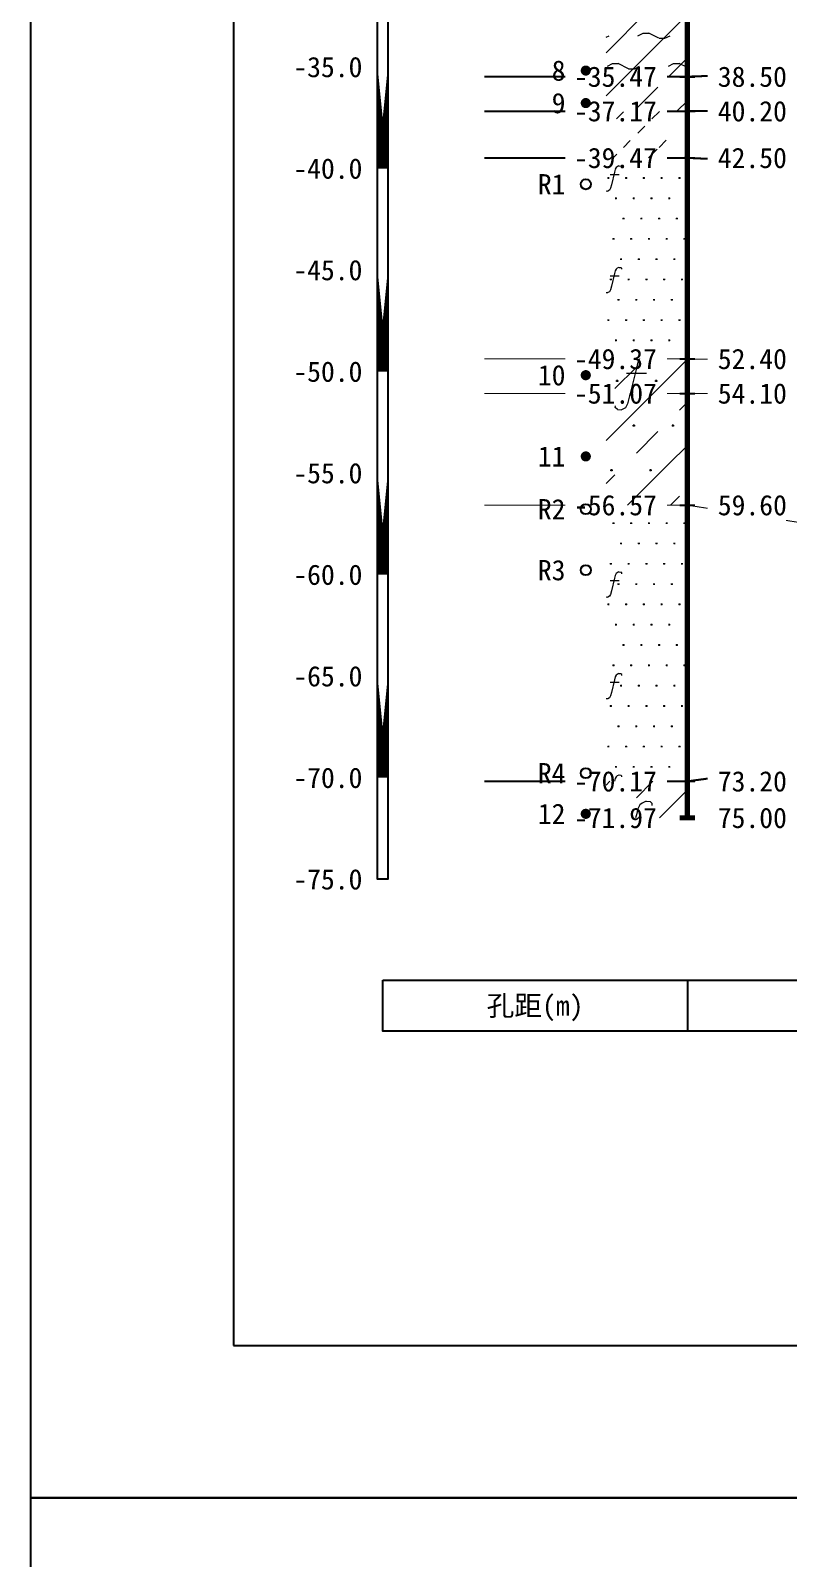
# Model space of a CAD drawing. Extents: x -37 to 3540, y -1485 to 297.
# Drawn here: x -37.4 to 37.2, y -6 to 144.5 of the extents above; entities that cross this region are included whole.
import ezdxf
from ezdxf.enums import TextEntityAlignment as Align

# ---------------------------------------------------------------- set-up
doc = ezdxf.new("R2010")
doc.units = 0
doc.layers.get('0').update_dxf_attribs({"linetype": 'CONTINUOUS'})
for name, color, linetype in [('FRAME', 7, 'CONTINUOUS'), ('HOLE', 41, 'CONTINUOUS'), ('RULER', 7, 'CONTINUOUS'), ('SAMPLE', 1, 'CONTINUOUS'), ('STRATUM', 241, 'CONTINUOUS')]:
    doc.layers.add(name, color=color, linetype=linetype)
doc.layers.add('HATCH', color=7, linetype='CONTINUOUS', lineweight=13)
doc.styles.add('ST', font='')
doc.styles.get('ST').set_extended_font_data('SimSun')
pattern_1 = [(45, (0, 0), (-4.24264, 4.24264), [10, 0]), (45, (1.061, -3.182), (-2.12132, 6.36396), [3, -3])]
pattern_2 = [(82.875, (-0.8346, -1.206), (0.000369, 10.000176), [0.0893, -80.5337]), (143.13, (-0.7336, -1.2818), (-29.999964, 20.000054), [0.12627, -49.87373]), (172.875, (-0.5564, -1.304), (-70.000246, 9.99966), [0.17857, -80.44443]), (206.565, (-0.378, -1.2147), (-9.9997, -9.99969), [0.19954, -22.16046]), (243.435, (-0.2887, -1.0363), (9e-06, -9.9997), [0.19954, -22.16146]), (255.964, (-0.1994, -0.679), (-0.0002, -9.9995), [0.36813, -40.86287]), (255.964, (0.1106, 0.561), (-0.0002, -9.9995), [1.2784, -39.9526]), (255.964, (0.179, 0.835), (-0.0002, -9.9995), [0.28235, -40.94865]), (216.87, (0.3694, 1.0892), (-9.999982, -10.000018), [0.12627, -49.87373]), (243.435, (0.2683, 1.0135), (9e-06, -9.9997), [0.19954, -22.16146]), (206.565, (0.548, 1.1785), (-9.9997, -9.99969), [0.19954, -22.16046]), (172.875, (0.725, 1.1563), (-70.000246, 9.99966), [0.17857, -80.44443]), (143.13, (0.826, 1.0806), (-29.999964, 20.000054), [0.12627, -49.87373]), (82.875, (0.815, 0.992), (0.000369, 10.000176), [0.0893, -80.5337]), (0, (-0.33, 0.34), (0, 10), [0.89286, -9.10714]), (0, (0.025, 0), (1, 2), [0, -1.75]), (0, (0, 0.025), (1, 2), [0, -1.75]), (0, (0, 0), (1, 2), [0, -1.75]), (0, (-0.025, 0), (1, 2), [0, -1.75]), (0, (0, -0.025), (1, 2), [0, -1.75])]
pattern_3 = [(82.875, (-1.8361, -2.6533), (0.00081, 22.00039), [0.1964, -177.1742]), (143.13, (-1.614, -2.82), (-65.99992, 44.00012), [0.2778, -109.7222]), (172.875, (-1.224, -2.8687), (-154.00054, 21.99925), [0.3929, -176.9777]), (206.565, (-0.831, -2.672), (-21.99935, -21.9993), [0.439, -48.753]), (243.435, (-0.635, -2.28), (2e-05, -21.9993), [0.439, -48.7552]), (255.964, (-0.4387, -1.494), (-0.00044, -21.9989), [0.81, -89.8983]), (255.964, (0.2434, 1.2344), (-0.00044, -21.9989), [2.8124, -87.8958]), (255.964, (0.394, 1.837), (-0.00044, -21.9989), [0.6212, -90.087]), (216.87, (0.8126, 2.3963), (-21.99996, -22.00004), [0.2778, -109.7222]), (243.435, (0.59, 2.23), (2e-05, -21.9993), [0.439, -48.7552]), (206.565, (1.205, 2.593), (-21.99935, -21.9993), [0.439, -48.753]), (172.875, (1.595, 2.544), (-154.00054, 21.99925), [0.3929, -176.9777]), (143.13, (1.8173, 2.3772), (-65.99992, 44.00012), [0.2778, -109.7222]), (82.875, (1.793, 2.1823), (0.00081, 22.00039), [0.1964, -177.1742]), (0, (-0.725, 0.748), (0, 22), [1.9643, -20.0357]), (0, (0.055, 0), (2.2, 4.4), [0, -3.85]), (0, (0, 0.055), (2.2, 4.4), [0, -3.85]), (0, (0, 0), (2.2, 4.4), [0, -3.85]), (0, (-0.055, 0), (2.2, 4.4), [0, -3.85]), (0, (0, -0.055), (2.2, 4.4), [0, -3.85])]

# ---------------------------------------------------------------- blocks, each defined once
blk = doc.blocks.new('SampleSoilUndisturbed')
at = {"const_width": 0.5}
blk.add_lwpolyline([(-0.25, 0, 1), (0.25, 0, 1)], format="xyb", close=True, dxfattribs=at)
blk = doc.blocks.new('SampleSoilDisturbed')
blk.add_circle((0, 0), 0.5)

msp = doc.modelspace()

# ---------------------------------------------------------------- hatches: boundary and pattern name
at = {"layer": 'HATCH'}
h = msp.add_hatch(dxfattribs=at)
h.set_pattern_fill('YNNT', color=251, style=0)
h.set_pattern_definition([(45, (0, 0), (-2.12132, 2.12132), [10, 0]), (26.565, (1.0741, -0.2536), (5.999823, 5.99981), [0.567, -12.849]), (0, (0.507, -0.2536), (0, 6), [0.567, -5.433]), (26.565, (-1.5813, 0), (5.999823, 5.99981), [0.567, -12.849]), (0, (-1.074, 0.2536), (0, 6), [0.567, -5.433]), (153.435, (0.5071, -0.2536), (-5.999818, -5e-06), [1.134, -12.2826]), (26.565, (4.0741, 2.7464), (5.999823, 5.99981), [0.567, -12.849]), (0, (3.507, 2.7464), (0, 6), [0.567, -5.433]), (26.565, (1.4187, 3), (5.999823, 5.99981), [0.567, -12.849]), (0, (1.926, 3.2536), (0, 6), [0.567, -5.433]), (153.435, (3.5071, 2.7464), (-5.999818, -5e-06), [1.134, -12.2826])])
h.paths.add_polyline_path([(27.29, 153.37), (19.29, 153.37), (19.29, 139.97), (27.29, 139.97)])
h.paths.add_polyline_path([(15.22, 138.48), (24.78, 138.48), (24.78, 141.42), (15.22, 141.42)], flags=9)
h.paths.add_polyline_path([(15.22, 151.88), (24.78, 151.88), (24.78, 154.82), (15.22, 154.82)], flags=9)
h = msp.add_hatch(dxfattribs=at)
h.set_pattern_fill('FZNT', color=32, style=0)
h.set_pattern_definition(pattern_1)
h.paths.add_polyline_path([(27.29, 139.97), (19.29, 139.97), (19.29, 136.57), (27.29, 136.57)])
h.paths.add_polyline_path([(15.22, 135.08), (24.78, 135.08), (24.78, 138.02), (15.22, 138.02)], flags=9)
h.paths.add_polyline_path([(15.22, 138.48), (24.78, 138.48), (24.78, 141.42), (15.22, 141.42)], flags=9)
h = msp.add_hatch(dxfattribs=at)
h.set_pattern_fill('NZFT', color=52, style=0)
h.set_pattern_definition([(45, (0, 0), (-6e-07, 6.99998), [0.9473, -8.9522]), (45, (1.4, 1.4), (-6e-07, 6.99998), [0.9869, -8.9126]), (45, (2.8, 2.8), (-6e-07, 6.99998), [1.06018, -8.8393]), (45, (4.2, 4.2), (-6e-07, 6.99998), [0.94918, -8.95032]), (45, (5.6, 5.6), (-6e-07, 6.99998), [1.0365, -8.863]), (45, (3.5, 0), (-6e-07, 6.99998), [1.01335, -8.88615]), (45, (4.9, 1.4), (-6e-07, 6.99998), [1.07896, -12.12037]), (45, (6.3, 2.8), (-6e-07, 6.99998), [0.99882, -8.90067]), (45, (0.7, 4.2), (-4e-07, 6.99998), [1.05533, -8.84416]), (45, (2.1, 5.6), (-4e-07, 6.99998), [1.0365, -8.863])])
h.paths.add_polyline_path([(27.29, 136.57), (19.29, 136.57), (19.29, 131.97), (27.29, 131.97)])
h.paths.add_polyline_path([(15.22, 130.48), (24.78, 130.48), (24.78, 133.42), (15.22, 133.42)], flags=9)
h.paths.add_polyline_path([(15.22, 135.08), (24.78, 135.08), (24.78, 138.02), (15.22, 138.02)], flags=9)
h = msp.add_hatch(dxfattribs=at)
h.set_pattern_fill('FS', color=142, style=0)
h.set_pattern_definition(pattern_2)
h.paths.add_polyline_path([(27.29, 131.97), (19.29, 131.97), (19.29, 112.17), (27.29, 112.17)])
h.paths.add_polyline_path([(15.22, 110.68), (24.78, 110.68), (24.78, 113.62), (15.22, 113.62)], flags=9)
h.paths.add_polyline_path([(15.22, 130.48), (24.78, 130.48), (24.78, 133.42), (15.22, 133.42)], flags=9)
h = msp.add_hatch(dxfattribs=at)
h.set_pattern_fill('FZNT', color=32, style=0)
h.set_pattern_definition(pattern_1)
h.paths.add_polyline_path([(27.29, 112.17), (19.29, 112.17), (19.29, 108.77), (27.29, 108.77)])
h.paths.add_polyline_path([(15.22, 107.28), (24.78, 107.28), (24.78, 110.22), (15.22, 110.22)], flags=9)
h.paths.add_polyline_path([(15.22, 110.68), (24.78, 110.68), (24.78, 113.62), (15.22, 113.62)], flags=9)
h = msp.add_hatch(dxfattribs=at)
h.set_pattern_fill('FS', color=32, scale=2.2, style=0)
h.set_pattern_definition(pattern_3)
h.paths.add_polyline_path([(27.29, 112.17), (19.29, 112.17), (19.29, 108.77), (27.29, 108.77)])
h.paths.add_polyline_path([(15.22, 107.28), (24.78, 107.28), (24.78, 110.22), (15.22, 110.22)], flags=9)
h.paths.add_polyline_path([(15.22, 110.68), (24.78, 110.68), (24.78, 113.62), (15.22, 113.62)], flags=9)
h = msp.add_hatch(dxfattribs=at)
h.set_pattern_fill('FZNT', color=32, style=0)
h.set_pattern_definition(pattern_1)
h.paths.add_polyline_path([(27.29, 108.77), (19.29, 108.77), (19.29, 97.77), (27.29, 97.77)])
h.paths.add_polyline_path([(15.22, 96.28), (24.78, 96.28), (24.78, 99.22), (15.22, 99.22)], flags=9)
h.paths.add_polyline_path([(15.22, 107.28), (24.78, 107.28), (24.78, 110.22), (15.22, 110.22)], flags=9)
h = msp.add_hatch(dxfattribs=at)
h.set_pattern_fill('FS', color=32, scale=2.2, style=0)
h.set_pattern_definition(pattern_3)
h.paths.add_polyline_path([(27.29, 108.77), (19.29, 108.77), (19.29, 97.77), (27.29, 97.77)])
h.paths.add_polyline_path([(15.22, 96.28), (24.78, 96.28), (24.78, 99.22), (15.22, 99.22)], flags=9)
h.paths.add_polyline_path([(15.22, 107.28), (24.78, 107.28), (24.78, 110.22), (15.22, 110.22)], flags=9)
h = msp.add_hatch(dxfattribs=at)
h.set_pattern_fill('FS', color=142, style=0)
h.set_pattern_definition(pattern_2)
h.paths.add_polyline_path([(27.29, 97.77), (19.29, 97.77), (19.29, 70.57), (27.29, 70.57)])
h.paths.add_polyline_path([(15.22, 69.08), (24.78, 69.08), (24.78, 72.02), (15.22, 72.02)], flags=9)
h.paths.add_polyline_path([(15.22, 96.28), (24.78, 96.28), (24.78, 99.22), (15.22, 99.22)], flags=9)
h = msp.add_hatch(dxfattribs=at)
h.set_pattern_fill('FZNT', color=32, style=0)
h.set_pattern_definition(pattern_1)
h.paths.add_polyline_path([(27.29, 70.57), (19.29, 70.57), (19.29, 66.97), (27.29, 66.97)])
h.paths.add_polyline_path([(15.22, 65.48), (24.78, 65.48), (24.78, 68.42), (15.22, 68.42)], flags=9)
h.paths.add_polyline_path([(15.22, 69.08), (24.78, 69.08), (24.78, 72.02), (15.22, 72.02)], flags=9)
h = msp.add_hatch(dxfattribs=at)
h.set_pattern_fill('FS', color=32, scale=2.2, style=0)
h.set_pattern_definition(pattern_3)
h.paths.add_polyline_path([(27.29, 70.57), (19.29, 70.57), (19.29, 66.97), (27.29, 66.97)])
h.paths.add_polyline_path([(15.22, 65.48), (24.78, 65.48), (24.78, 68.42), (15.22, 68.42)], flags=9)
h.paths.add_polyline_path([(15.22, 69.08), (24.78, 69.08), (24.78, 72.02), (15.22, 72.02)], flags=9)

# ---------------------------------------------------------------- linework, layer by layer
at = {"layer": 'FRAME', "color": 245, "linetype": 'Continuous'}
for p, q in [((-37.39, 297), (-37.39, 0)), ((-37.39, 0), (468.75, 0)), ((602.01, 0), (-37.39, 0)), ((-37.39, 0), (-37.39, -297))]:
    msp.add_line(p, q, dxfattribs=at)
at = {"layer": 'FRAME', "linetype": 'Continuous'}
for p, q in [((-17.39, 282), (-17.39, 15)), ((-17.39, 15), (400, 15))]:
    msp.add_line(p, q, dxfattribs=at)
at = {"layer": 'HOLE', "linetype": 'Continuous', "const_width": 0.5}
for points in [[(27.29, 216.97), (27.29, 66.97)], [(26.54, 66.97), (28.04, 66.97)]]:
    msp.add_lwpolyline(points, dxfattribs=at)
at = {"layer": 'HOLE', "linetype": 'Continuous'}
for points in [[(26.54, 139.97), (28.04, 139.97)], [(26.54, 136.57), (28.04, 136.57)], [(26.54, 131.97), (28.04, 131.97)], [(26.54, 112.17), (28.04, 112.17)], [(26.54, 108.77), (28.04, 108.77)], [(26.54, 97.77), (28.04, 97.77)], [(26.54, 70.57), (28.04, 70.57)]]:
    msp.add_lwpolyline(points, dxfattribs=at)
at = {"layer": 'RULER', "linetype": 'Continuous'}
for points in [[(-3.21, 220.92), (-2.21, 220.92), (-2.21, 60.92), (-3.21, 60.92)], [(-2.71, 50.98), (27.29, 50.98), (27.29, 45.98), (-2.71, 45.98)]]:
    msp.add_lwpolyline(points, close=True, dxfattribs=at)
at = {"layer": 'RULER', "linetype": 'Continuous', "const_width": 1}
for points in [[(-2.71, 140.92), (-2.71, 130.92)], [(-2.71, 120.92), (-2.71, 110.92)], [(-2.71, 100.92), (-2.71, 90.92)], [(-2.71, 80.92), (-2.71, 70.92)]]:
    msp.add_lwpolyline(points, close=True, dxfattribs=at)
at = {"layer": 'RULER', "linetype": 'Continuous'}
msp.add_lwpolyline([(27.29, 50.98), (76.56, 50.98), (76.56, 45.98), (27.29, 45.98)], dxfattribs=at)
at = {"layer": 'STRATUM', "linetype": 'Continuous'}
for points, const_width in [([(7.29, 139.97), (15.29, 139.97)], 0.2), ([(25.29, 139.97), (27.29, 139.97), (29.29, 140.04)], 0.2), ([(7.29, 136.57), (15.29, 136.57)], 0.2), ([(25.29, 136.57), (27.29, 136.57), (29.29, 136.58)], 0.2), ([(7.29, 131.97), (15.29, 131.97)], 0.2), ([(25.29, 131.97), (27.29, 131.97), (29.29, 131.88)], 0.2), ([(7.29, 112.17), (15.29, 112.17)], 0.1), ([(25.29, 112.17), (27.29, 112.17), (29.29, 112.14)], 0.1), ([(7.29, 108.77), (15.29, 108.77)], 0.1), ([(25.29, 108.77), (27.29, 108.77), (29.29, 108.76)], 0.1), ([(7.29, 97.77), (15.29, 97.77)], 0.1), ([(25.29, 97.77), (27.29, 97.77), (29.29, 97.46)], 0.1), ([(37, 96.27), (51.93, 93.96), (66.86, 91.66)], 0.1), ([(25.29, 70.57), (27.29, 70.57), (29.29, 70.84)], 0.2), ([(7.29, 70.57), (15.29, 70.57)], 0.2)]:
    msp.add_lwpolyline(points, dxfattribs=dict(at, const_width=const_width))

# ---------------------------------------------------------------- block references
at = {"layer": 'SAMPLE'}
for name, p in [('SampleSoilUndisturbed', (17.29, 140.57)), ('SampleSoilUndisturbed', (17.29, 137.37)), ('SampleSoilDisturbed', (17.29, 129.37)), ('SampleSoilUndisturbed', (17.29, 110.57)), ('SampleSoilUndisturbed', (17.29, 102.57)), ('SampleSoilDisturbed', (17.29, 97.37)), ('SampleSoilDisturbed', (17.29, 91.37)), ('SampleSoilDisturbed', (17.29, 71.37)), ('SampleSoilUndisturbed', (17.29, 67.37))]:
    msp.add_blockref(name, p, dxfattribs=at)

# ---------------------------------------------------------------- texts
at = {"layer": 'HOLE', "style": 'ST'}
for s, p in [('-35.47', (24.29, 139.97)), ('-37.17', (24.29, 136.57)), ('-39.47', (24.29, 131.97)), ('-49.37', (24.29, 112.17)), ('-51.07', (24.29, 108.77)), ('-56.57', (24.29, 97.77)), ('-70.17', (24.29, 70.57)), ('-71.97', (24.29, 66.97))]:
    msp.add_text(s, height=2, dxfattribs=at).set_placement(p, align=Align.MIDDLE_RIGHT)
for s, p in [('38.50', (30.29, 139.97)), ('40.20', (30.29, 136.57)), ('42.50', (30.29, 131.97)), ('52.40', (30.29, 112.17)), ('54.10', (30.29, 108.77)), ('59.60', (30.29, 97.77)), ('73.20', (30.29, 70.57)), ('75.00', (30.29, 66.97))]:
    msp.add_text(s, height=2, dxfattribs=at).set_placement(p, align=Align.MIDDLE_LEFT)
at = {"layer": 'RULER', "style": 'ST'}
for s, p in [('-35.0', (-4.71, 140.92)), ('-40.0', (-4.71, 130.92)), ('-45.0', (-4.71, 120.92)), ('-50.0', (-4.71, 110.92)), ('-55.0', (-4.71, 100.92)), ('-60.0', (-4.71, 90.92)), ('-65.0', (-4.71, 80.92)), ('-70.0', (-4.71, 70.92)), ('-75.0', (-4.71, 60.92))]:
    msp.add_text(s, height=2, dxfattribs=at).set_placement(p, align=Align.MIDDLE_RIGHT)
msp.add_text('孔距(m)', height=2, dxfattribs=at).set_placement((12.29, 48.48), align=Align.MIDDLE_CENTER)
at = {"layer": 'SAMPLE', "style": 'ST'}
for s, p in [('8', (15.29, 140.57)), ('9', (15.29, 137.37)), ('R1', (15.29, 129.37)), ('10', (15.29, 110.57)), ('11', (15.29, 102.57)), ('R2', (15.29, 97.37)), ('R3', (15.29, 91.37)), ('R4', (15.29, 71.37)), ('12', (15.29, 67.37))]:
    msp.add_text(s, height=2, dxfattribs=at).set_placement(p, align=Align.MIDDLE_RIGHT)

doc.saveas('drawing.dxf')
